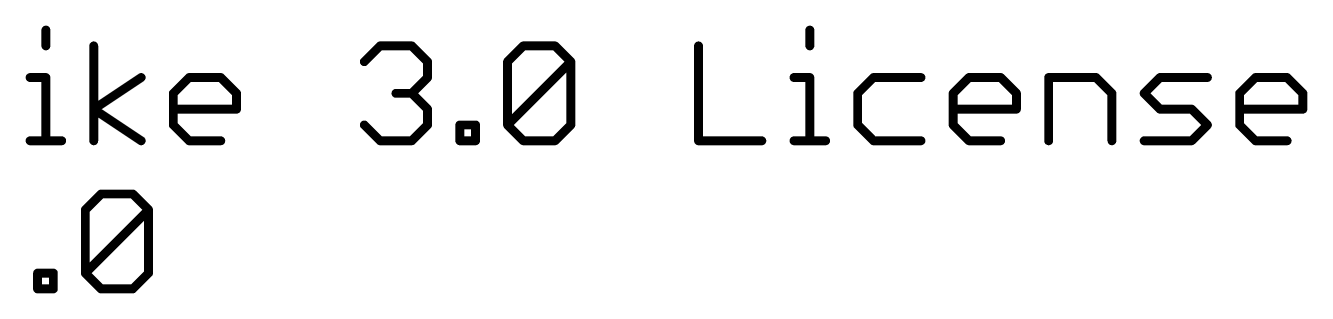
# Model space of a CAD drawing. Extents: x -25 to 82, y -26 to 60.
# Drawn here: x 60.47 to 82.45, y -20.32 to -15.73 of the extents above; entities that cross this region are included whole.
import ezdxf

# ---------------------------------------------------------------- set-up
doc = ezdxf.new("R2010")
doc.units = 0
doc.layers.add('27', color=253, linetype='CONTINUOUS')

msp = doc.modelspace()

# ---------------------------------------------------------------- linework, layer by layer
at = {"layer": '27', "const_width": 0.1524}
for points in [[(60.819, -15.8056), (60.819, -16.0768)], [(73.9163, -15.8056), (73.9163, -16.0768)], [(61.6393, -17.7038), (61.6393, -16.0768)], [(66.2779, -16.348), (66.5491, -16.0768)], [(66.5491, -16.0768), (67.0914, -16.0768)], [(67.0914, -16.0768), (67.3626, -16.348)], [(68.7336, -16.348), (69.0048, -16.0768)], [(69.0048, -16.0768), (69.5471, -16.0768)], [(69.5471, -16.0768), (69.8183, -16.348)], [(72.008, -16.0768), (72.008, -17.7038)], [(67.3626, -16.348), (67.3626, -16.6191)], [(68.7336, -17.4326), (68.7336, -16.348)], [(68.7336, -17.4326), (69.8183, -16.348)], [(69.8183, -16.348), (69.8183, -17.4326)], [(60.5479, -16.6191), (60.819, -16.6191)], [(60.819, -16.6191), (60.819, -17.7038)], [(61.6393, -17.1615), (62.4528, -16.6191)], [(63.0036, -16.8903), (63.2748, -16.6191)], [(63.2748, -16.6191), (63.8171, -16.6191)], [(63.8171, -16.6191), (64.0883, -16.8903)], [(67.3626, -16.6191), (67.0914, -16.8903)], [(73.6451, -16.6191), (73.9163, -16.6191)], [(73.9163, -16.6191), (73.9163, -17.7038)], [(75.0077, -16.6191), (74.7366, -16.8903)], [(75.8212, -16.6191), (75.0077, -16.6191)], [(76.3737, -16.8903), (76.6449, -16.6191)], [(76.6449, -16.6191), (77.1872, -16.6191)], [(77.1872, -16.6191), (77.4584, -16.8903)], [(78.0109, -17.7038), (78.0109, -16.6191)], [(78.0109, -16.6191), (78.8244, -16.6191)], [(78.8244, -16.6191), (79.0955, -16.8903)], [(79.648, -16.8903), (79.9192, -16.6191)], [(79.9192, -16.6191), (80.7327, -16.6191)], [(81.2852, -16.8903), (81.5563, -16.6191)], [(81.5563, -16.6191), (82.0987, -16.6191)], [(82.0987, -16.6191), (82.3698, -16.8903)], [(63.0036, -17.4326), (63.0036, -16.8903)], [(64.0883, -16.8903), (64.0883, -17.1615)], [(67.0914, -16.8903), (66.8202, -16.8903)], [(67.0914, -16.8903), (67.3626, -17.1615)], [(74.7366, -16.8903), (74.7366, -17.4326)], [(76.3737, -17.4326), (76.3737, -16.8903)], [(77.4584, -16.8903), (77.4584, -17.1615)], [(79.0955, -16.8903), (79.0955, -17.7038)], [(79.9192, -17.1615), (79.648, -16.8903)], [(81.2852, -17.4326), (81.2852, -16.8903)], [(82.3698, -16.8903), (82.3698, -17.1615)], [(62.4528, -17.7038), (61.6393, -17.1615)], [(64.0883, -17.1615), (63.0036, -17.1615)], [(67.3626, -17.1615), (67.3626, -17.4326)], [(77.4584, -17.1615), (76.3737, -17.1615)], [(80.4615, -17.1615), (79.9192, -17.1615)], [(80.7327, -17.4326), (80.4615, -17.1615)], [(82.3698, -17.1615), (81.2852, -17.1615)], [(63.2748, -17.7038), (63.0036, -17.4326)], [(66.5491, -17.7038), (66.2779, -17.4326)], [(67.3626, -17.4326), (67.0914, -17.7038)], [(67.9151, -17.7038), (67.9151, -17.4326)], [(67.9151, -17.4326), (68.1862, -17.4326)], [(68.1862, -17.4326), (68.1862, -17.7038)], [(69.0048, -17.7038), (68.7336, -17.4326)], [(69.8183, -17.4326), (69.5471, -17.7038)], [(74.7366, -17.4326), (75.0077, -17.7038)], [(76.6449, -17.7038), (76.3737, -17.4326)], [(80.4615, -17.7038), (80.7327, -17.4326)], [(81.5563, -17.7038), (81.2852, -17.4326)], [(60.5479, -17.7038), (61.0902, -17.7038)], [(63.8171, -17.7038), (63.2748, -17.7038)], [(67.0914, -17.7038), (66.5491, -17.7038)], [(68.1862, -17.7038), (67.9151, -17.7038)], [(69.5471, -17.7038), (69.0048, -17.7038)], [(72.008, -17.7038), (73.0926, -17.7038)], [(73.6451, -17.7038), (74.1874, -17.7038)], [(75.0077, -17.7038), (75.8212, -17.7038)], [(77.1872, -17.7038), (76.6449, -17.7038)], [(79.648, -17.7038), (80.4615, -17.7038)], [(82.0987, -17.7038), (81.5563, -17.7038)], [(61.4949, -18.888), (61.766, -18.6168)], [(61.766, -18.6168), (62.3083, -18.6168)], [(62.3083, -18.6168), (62.5795, -18.888)], [(61.4949, -19.9726), (61.4949, -18.888)], [(61.4949, -19.9726), (62.5795, -18.888)], [(62.5795, -18.888), (62.5795, -19.9726)], [(60.6763, -20.2438), (60.6763, -19.9726)], [(60.6763, -19.9726), (60.9474, -19.9726)], [(60.9474, -19.9726), (60.9474, -20.2438)], [(61.766, -20.2438), (61.4949, -19.9726)], [(62.5795, -19.9726), (62.3083, -20.2438)], [(60.9474, -20.2438), (60.6763, -20.2438)], [(62.3083, -20.2438), (61.766, -20.2438)]]:
    msp.add_lwpolyline(points, dxfattribs=at)
at = {"layer": '27', "const_width": 0.0762}
for points in [[(60.8571, -15.8056, 1), (60.7809, -15.8056)], [(73.9544, -15.8056, 1), (73.8782, -15.8056)], [(60.7809, -16.0768, 1), (60.8571, -16.0768)], [(61.6774, -16.0768, 1), (61.6012, -16.0768)], [(66.5491, -16.0387, 1), (66.5491, -16.1149)], [(66.576, -16.1038, 1), (66.5221, -16.0499)], [(67.1183, -16.0499, 1), (67.0645, -16.1038)], [(67.0914, -16.1149, 1), (67.0914, -16.0387)], [(69.0048, -16.0387, 1), (69.0048, -16.1149)], [(69.0318, -16.1038, 1), (68.9779, -16.0499)], [(69.5741, -16.0499, 1), (69.5202, -16.1038)], [(69.5471, -16.1149, 1), (69.5471, -16.0387)], [(72.0461, -16.0768, 1), (71.9699, -16.0768)], [(73.8782, -16.0768, 1), (73.9544, -16.0768)], [(66.251, -16.321, 1), (66.3049, -16.3749)], [(67.4007, -16.348, 1), (67.3245, -16.348)], [(67.3356, -16.3749, 1), (67.3895, -16.321)], [(68.7717, -16.348, 1), (68.6955, -16.348)], [(68.7067, -16.321, 1), (68.7606, -16.3749)], [(69.8564, -16.348, 1), (69.7802, -16.348)], [(69.8453, -16.3749, 1), (69.7914, -16.321)], [(69.7914, -16.3749, 1), (69.8452, -16.321)], [(60.5479, -16.581, 1), (60.5479, -16.6572)], [(60.8571, -16.6191, 1), (60.7809, -16.6191)], [(60.819, -16.6572, 1), (60.819, -16.581)], [(62.4739, -16.6508, 1), (62.4317, -16.5874)], [(63.2748, -16.581, 1), (63.2748, -16.6572)], [(63.3017, -16.6461, 1), (63.2478, -16.5922)], [(63.844, -16.5922, 1), (63.7902, -16.6461)], [(63.8171, -16.6572, 1), (63.8171, -16.581)], [(67.3245, -16.6191, 1), (67.4007, -16.6191)], [(67.3895, -16.6461, 1), (67.3356, -16.5922)], [(73.6451, -16.581, 1), (73.6451, -16.6572)], [(73.9544, -16.6191, 1), (73.8782, -16.6191)], [(73.9163, -16.6572, 1), (73.9163, -16.581)], [(75.0077, -16.581, 1), (75.0077, -16.6572)], [(75.0347, -16.6461, 1), (74.9808, -16.5922)], [(75.8212, -16.6572, 1), (75.8212, -16.581)], [(76.6449, -16.581, 1), (76.6449, -16.6572)], [(76.6718, -16.6461, 1), (76.6179, -16.5922)], [(77.2141, -16.5922, 1), (77.1603, -16.6461)], [(77.1872, -16.6572, 1), (77.1872, -16.581)], [(78.049, -16.6191, 1), (77.9728, -16.6191)], [(78.0109, -16.581, 1), (78.0109, -16.6572)], [(78.8513, -16.5922, 1), (78.7974, -16.6461)], [(78.8244, -16.6572, 1), (78.8244, -16.581)], [(79.9192, -16.581, 1), (79.9192, -16.6572)], [(79.9461, -16.6461, 1), (79.8922, -16.5922)], [(80.7327, -16.6572, 1), (80.7327, -16.581)], [(81.5563, -16.581, 1), (81.5563, -16.6572)], [(81.5833, -16.6461, 1), (81.5294, -16.5922)], [(82.1256, -16.5922, 1), (82.0717, -16.6461)], [(82.0987, -16.6572, 1), (82.0987, -16.581)], [(63.0417, -16.8903, 1), (62.9655, -16.8903)], [(62.9767, -16.8634, 1), (63.0305, -16.9172)], [(64.1264, -16.8903, 1), (64.0502, -16.8903)], [(64.0613, -16.9172, 1), (64.1152, -16.8634)], [(66.8202, -16.8522, 1), (66.8202, -16.9284)], [(67.1184, -16.8634, 1), (67.0645, -16.9172)], [(67.0645, -16.8634, 1), (67.1184, -16.9172)], [(67.0914, -16.9284, 1), (67.0914, -16.8522)], [(74.7747, -16.8903, 1), (74.6985, -16.8903)], [(74.7096, -16.8634, 1), (74.7635, -16.9172)], [(76.4118, -16.8903, 1), (76.3356, -16.8903)], [(76.3468, -16.8634, 1), (76.4007, -16.9172)], [(77.4965, -16.8903, 1), (77.4203, -16.8903)], [(77.4314, -16.9172, 1), (77.4853, -16.8634)], [(79.1336, -16.8903, 1), (79.0574, -16.8903)], [(79.0686, -16.9172, 1), (79.1225, -16.8634)], [(79.675, -16.8634, 1), (79.6211, -16.9172)], [(79.6211, -16.8634, 1), (79.675, -16.9172)], [(81.3233, -16.8903, 1), (81.2471, -16.8903)], [(81.2582, -16.8634, 1), (81.3121, -16.9172)], [(82.4079, -16.8903, 1), (82.3317, -16.8903)], [(82.3429, -16.9172, 1), (82.3968, -16.8634)], [(61.6604, -17.1298, 1), (61.6182, -17.1932)], [(61.6182, -17.1298, 1), (61.6604, -17.1932)], [(63.0036, -17.1234, 1), (63.0036, -17.1996)], [(64.0502, -17.1615, 1), (64.1264, -17.1615)], [(64.0883, -17.1996, 1), (64.0883, -17.1234)], [(67.4007, -17.1615, 1), (67.3245, -17.1615)], [(67.3356, -17.1884, 1), (67.3895, -17.1345)], [(76.3737, -17.1234, 1), (76.3737, -17.1996)], [(77.4203, -17.1615, 1), (77.4965, -17.1615)], [(77.4584, -17.1996, 1), (77.4584, -17.1234)], [(79.9192, -17.1234, 1), (79.9192, -17.1996)], [(79.8922, -17.1884, 1), (79.9461, -17.1345)], [(80.4885, -17.1345, 1), (80.4346, -17.1884)], [(80.4615, -17.1996, 1), (80.4615, -17.1234)], [(81.2852, -17.1234, 1), (81.2852, -17.1996)], [(82.3317, -17.1615, 1), (82.4079, -17.1615)], [(82.3698, -17.1996, 1), (82.3698, -17.1234)], [(63.0305, -17.4057, 1), (62.9767, -17.4596)], [(66.3049, -17.4057, 1), (66.251, -17.4596)], [(67.3895, -17.4596, 1), (67.3356, -17.4057)], [(67.9532, -17.4326, 1), (67.877, -17.4326)], [(67.9151, -17.3945, 1), (67.9151, -17.4707)], [(68.2243, -17.4326, 1), (68.1481, -17.4326)], [(68.1862, -17.4707, 1), (68.1862, -17.3945)], [(68.7606, -17.4057, 1), (68.7067, -17.4596)], [(69.8452, -17.4596, 1), (69.7914, -17.4057)], [(74.7635, -17.4057, 1), (74.7096, -17.4596)], [(76.4007, -17.4057, 1), (76.3468, -17.4596)], [(80.7596, -17.4596, 1), (80.7057, -17.4057)], [(81.3121, -17.4057, 1), (81.2582, -17.4596)], [(62.9655, -17.4326, 1), (63.0417, -17.4326)], [(67.3245, -17.4326, 1), (67.4007, -17.4326)], [(68.7067, -17.4057, 1), (68.7606, -17.4596)], [(68.6955, -17.4326, 1), (68.7717, -17.4326)], [(69.7802, -17.4326, 1), (69.8564, -17.4326)], [(74.6985, -17.4326, 1), (74.7747, -17.4326)], [(76.3356, -17.4326, 1), (76.4118, -17.4326)], [(80.7057, -17.4596, 1), (80.7596, -17.4057)], [(81.2471, -17.4326, 1), (81.3233, -17.4326)], [(60.5479, -17.6657, 1), (60.5479, -17.7419)], [(60.7809, -17.7038, 1), (60.8571, -17.7038)], [(61.0902, -17.7419, 1), (61.0902, -17.6657)], [(61.6012, -17.7038, 1), (61.6774, -17.7038)], [(62.4317, -17.7355, 1), (62.4739, -17.6721)], [(63.2748, -17.6657, 1), (63.2748, -17.7419)], [(63.2478, -17.7307, 1), (63.3017, -17.6769)], [(63.8171, -17.7419, 1), (63.8171, -17.6657)], [(66.5491, -17.6657, 1), (66.5491, -17.7419)], [(66.5221, -17.7307, 1), (66.576, -17.6769)], [(67.0645, -17.6769, 1), (67.1183, -17.7307)], [(67.0914, -17.7419, 1), (67.0914, -17.6657)], [(67.9151, -17.6657, 1), (67.9151, -17.7419)], [(67.877, -17.7038, 1), (67.9532, -17.7038)], [(68.1481, -17.7038, 1), (68.2243, -17.7038)], [(68.1862, -17.7419, 1), (68.1862, -17.6657)], [(69.0048, -17.6657, 1), (69.0048, -17.7419)], [(68.9779, -17.7307, 1), (69.0318, -17.6769)], [(69.5202, -17.6769, 1), (69.5741, -17.7307)], [(69.5471, -17.7419, 1), (69.5471, -17.6657)], [(72.008, -17.6657, 1), (72.008, -17.7419)], [(71.9699, -17.7038, 1), (72.0461, -17.7038)], [(73.0926, -17.7419, 1), (73.0926, -17.6657)], [(73.6451, -17.6657, 1), (73.6451, -17.7419)], [(73.8782, -17.7038, 1), (73.9544, -17.7038)], [(74.1874, -17.7419, 1), (74.1874, -17.6657)], [(75.0077, -17.6657, 1), (75.0077, -17.7419)], [(74.9808, -17.7307, 1), (75.0347, -17.6769)], [(75.8212, -17.7419, 1), (75.8212, -17.6657)], [(76.6449, -17.6657, 1), (76.6449, -17.7419)], [(76.6179, -17.7307, 1), (76.6718, -17.6769)], [(77.1872, -17.7419, 1), (77.1872, -17.6657)], [(77.9728, -17.7038, 1), (78.049, -17.7038)], [(79.0574, -17.7038, 1), (79.1336, -17.7038)], [(79.648, -17.6657, 1), (79.648, -17.7419)], [(80.4346, -17.6769, 1), (80.4885, -17.7307)], [(80.4615, -17.7419, 1), (80.4615, -17.6657)], [(81.5563, -17.6657, 1), (81.5563, -17.7419)], [(81.5294, -17.7307, 1), (81.5833, -17.6769)], [(82.0987, -17.7419, 1), (82.0987, -17.6657)], [(61.766, -18.5787, 1), (61.766, -18.6549)], [(61.793, -18.6438, 1), (61.7391, -18.5899)], [(62.3353, -18.5899, 1), (62.2814, -18.6438)], [(62.3083, -18.6549, 1), (62.3083, -18.5787)], [(61.4679, -18.861, 1), (61.5218, -18.9149)], [(61.533, -18.888, 1), (61.4568, -18.888)], [(62.6176, -18.888, 1), (62.5414, -18.888)], [(62.6065, -18.9149, 1), (62.5526, -18.861)], [(62.5526, -18.9149, 1), (62.6065, -18.861)], [(60.7144, -19.9726, 1), (60.6382, -19.9726)], [(60.6763, -19.9345, 1), (60.6763, -20.0107)], [(60.9855, -19.9726, 1), (60.9093, -19.9726)], [(60.9474, -20.0107, 1), (60.9474, -19.9345)], [(61.5218, -19.9457, 1), (61.4679, -19.9996)], [(61.4679, -19.9457, 1), (61.5218, -19.9996)], [(61.4568, -19.9726, 1), (61.533, -19.9726)], [(62.5414, -19.9726, 1), (62.6176, -19.9726)], [(62.6065, -19.9996, 1), (62.5526, -19.9457)], [(60.6763, -20.2057, 1), (60.6763, -20.2819)], [(60.6382, -20.2438, 1), (60.7144, -20.2438)], [(60.9093, -20.2438, 1), (60.9855, -20.2438)], [(60.9474, -20.2819, 1), (60.9474, -20.2057)], [(61.766, -20.2057, 1), (61.766, -20.2819)], [(61.7391, -20.2707, 1), (61.793, -20.2169)], [(62.2814, -20.2169, 1), (62.3353, -20.2707)], [(62.3083, -20.2819, 1), (62.3083, -20.2057)]]:
    msp.add_lwpolyline(points, format="xyb", dxfattribs=at)

doc.saveas('drawing.dxf')
